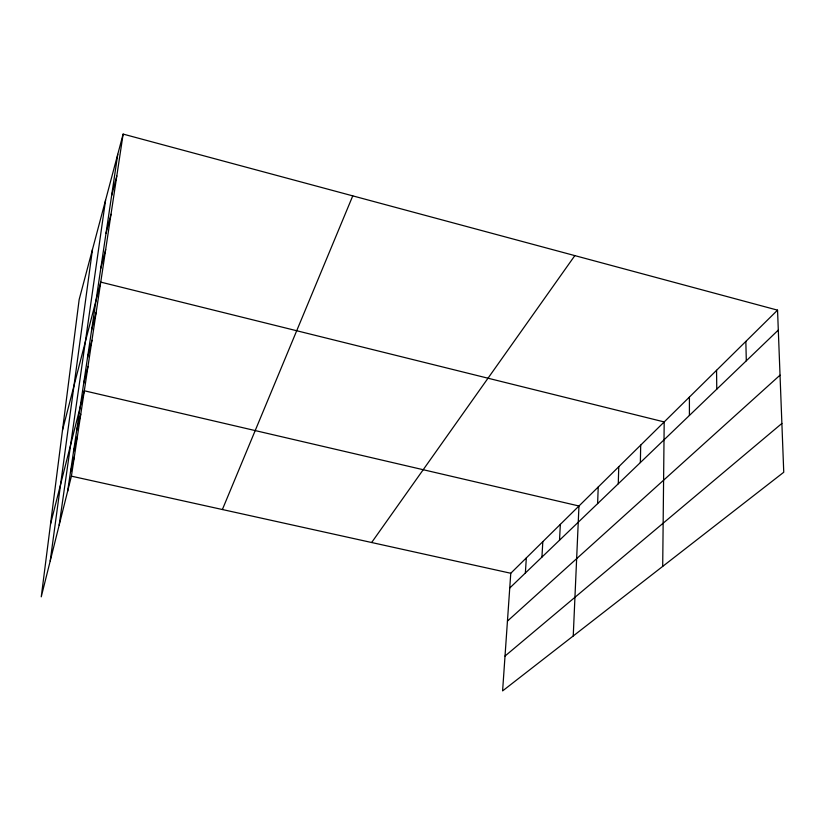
<?xml version="1.0" encoding="UTF-8"?>
<svg xmlns="http://www.w3.org/2000/svg" width="825" height="825" viewBox="0 0 825 825"><rect width="100%" height="100%" fill="white"/><g stroke="black" fill="none" stroke-linecap="round" stroke-linejoin="round"><path stroke-width="1.24" d="M662.702 566.393L664.197 421.936L100.743 282.109L62.504 430.186M640.355 462.567L640.705 445.108M618.276 483.78L618.76 466.744M597.62 503.611L598.228 486.998M573.241 635.962L578.964 505.993L84.315 390.772L50.521 524.133M559.525 540.2L560.34 524.37M541.932 557.102L542.819 541.643M525.36 573.014L526.329 557.917M777.542 310.148L510.768 573.262L502.6 690.907L783.75 472.251L777.542 310.148L123.131 134.093L79.159 299.568L41.25 596.836L71.404 476.159L123.131 134.093M50.201 561.021L92.462 249.511M59.163 525.133L105.569 200.176M67.629 491.257L117.758 154.316M70.465 472.251L74.332 456.802M76.684 430.433L80.767 414.243M73.466 452.017L77.447 436.198M83.676 383.398L87.997 366.413M87.502 357.72L91.946 340.312M91.606 330.124L96.185 312.283M100.805 268.28L105.672 249.532M105.982 233.475L111.004 214.252M111.612 195.628L116.81 175.911M222.389 509.52L352.76 195.876M371.652 542.51L574.839 255.616M509.747 588.019L778.305 330.072M507.447 621.091L780.038 375.148M505.013 656.061L781.883 423.452M71.404 476.159L510.768 573.262M745.841 341.416L746.305 360.814M716.554 370.301L716.77 389.183M689.411 397.073L689.411 415.449"/></g></svg>
